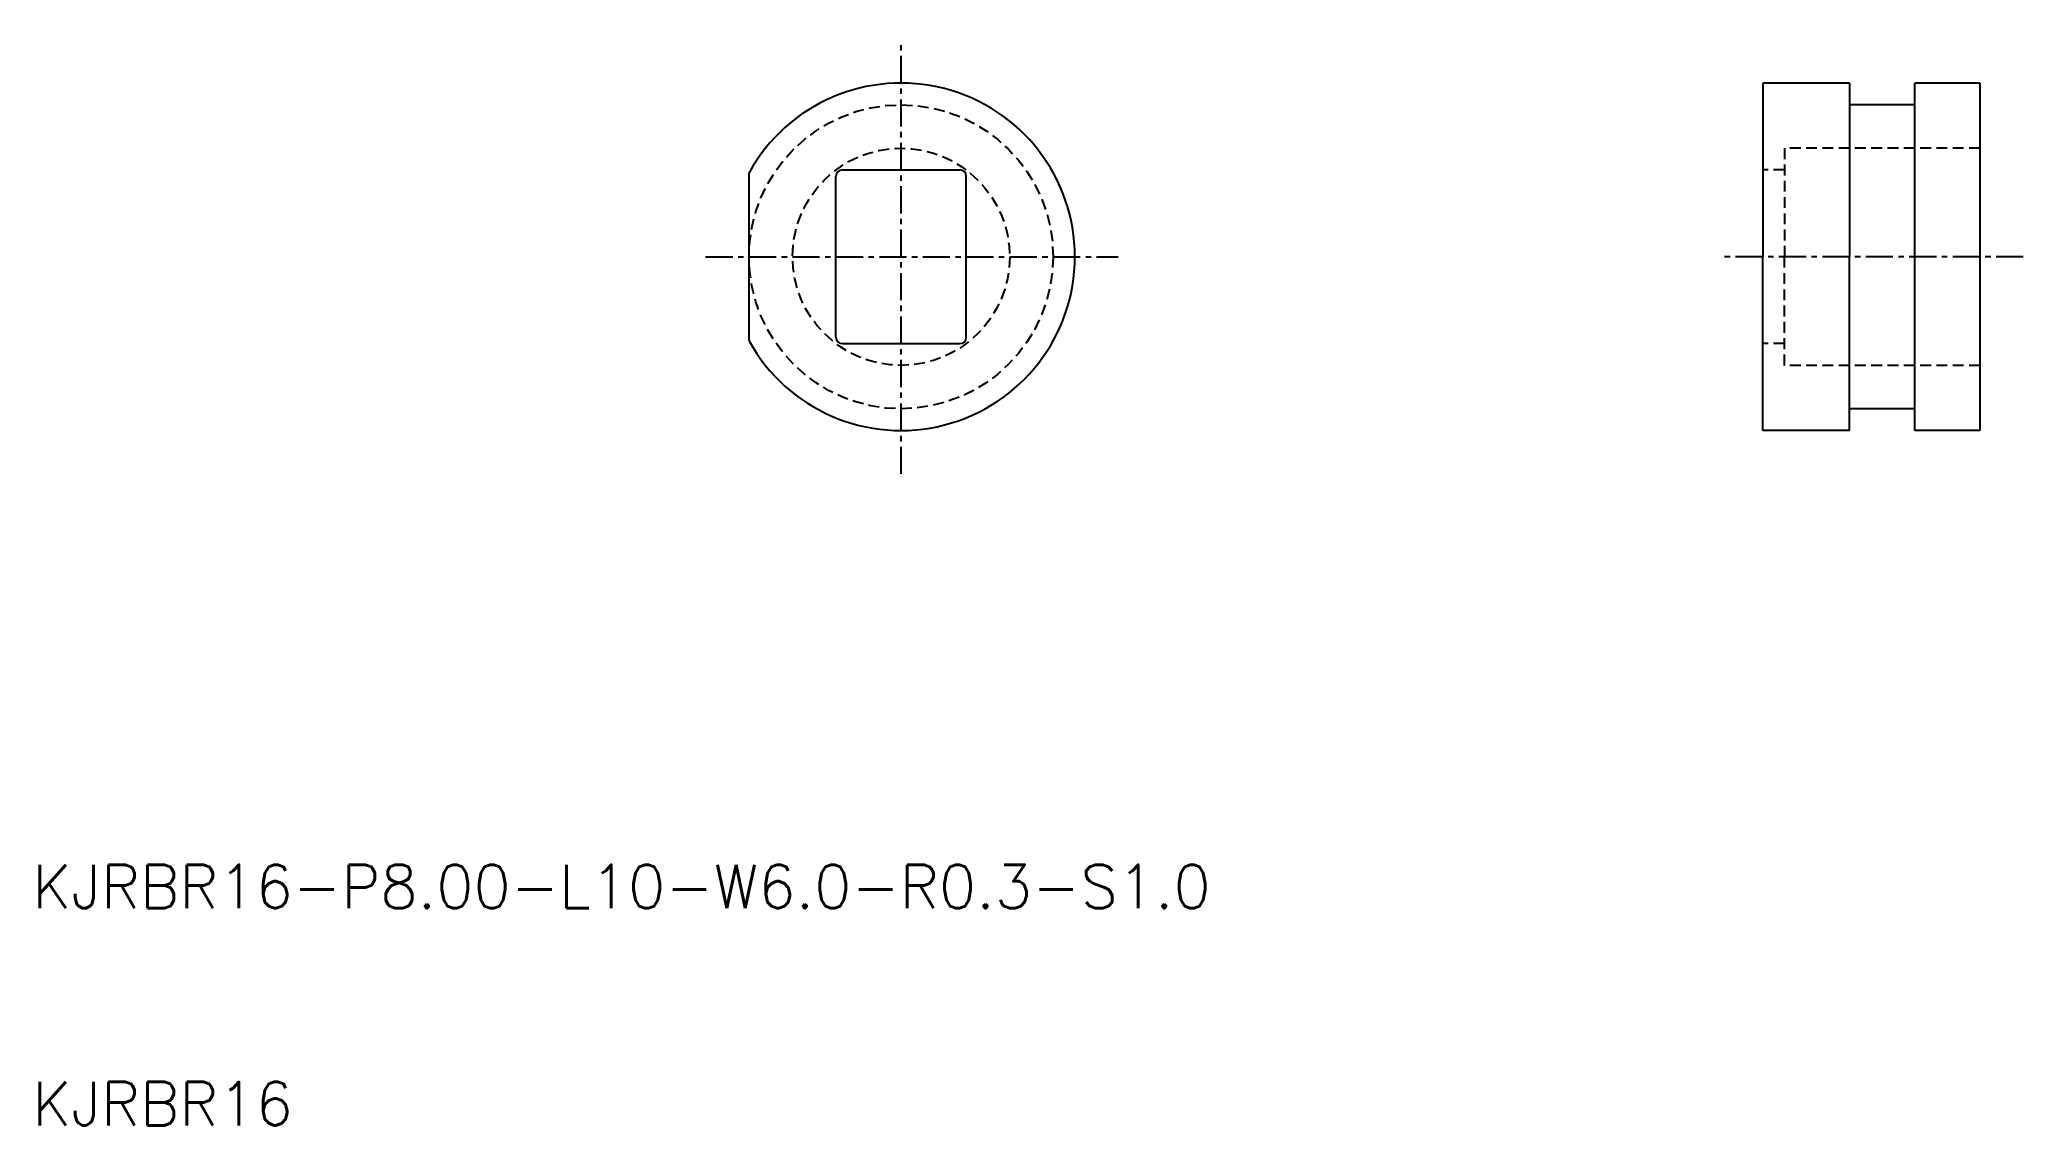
# Model space of a CAD drawing. Extents: x 10.3 to 101.7, y 10 to 60.
import ezdxf

# ---------------------------------------------------------------- set-up
doc = ezdxf.new("R2010")
doc.units = 0
doc.linetypes.add('CENTER', pattern=[2, 1.25, -0.25, 0.25, -0.25])
doc.linetypes.add('DASHED', pattern=[0.75, 0.5, -0.25])
doc.layers.get('0').update_dxf_attribs({"linetype": 'CONTINUOUS'})
doc.layers.add('CENTER', color=1, linetype='CENTER')
doc.styles.get("Standard").update_dxf_attribs({"font": 'txt.shx'})

msp = doc.modelspace()

# ---------------------------------------------------------------- linework, layer by layer
at = {"color": 7, "linetype": 'CONTINUOUS'}
for p, q in [((93.665, 58), (89.665, 58)), ((89.665, 58), (89.665, 50)), ((93.665, 58), (93.665, 50)), ((96.665, 42), (96.665, 58)), ((99.665, 58), (96.665, 58)), ((99.665, 58), (99.665, 42)), ((96.665, 57), (93.665, 57)), ((47.3, 54), (52.7, 54)), ((43, 46.127), (43, 53.873)), ((47, 46.3), (47, 53.7)), ((53, 46.3), (53, 53.7)), ((89.665, 42), (89.665, 50)), ((93.665, 42), (93.665, 50)), ((47.3, 46), (52.7, 46)), ((96.665, 43), (93.665, 43)), ((93.665, 42), (89.665, 42)), ((99.665, 42), (96.665, 42))]:
    msp.add_line(p, q, dxfattribs=at)
at = {"color": 3, "linetype": 'DASHED'}
for p, q in [((99.665, 55), (90.665, 55)), ((90.665, 55), (90.665, 50)), ((90.665, 54), (89.665, 54)), ((90.665, 45), (90.665, 50)), ((90.665, 46), (89.665, 46)), ((99.665, 45), (90.665, 45))]:
    msp.add_line(p, q, dxfattribs=at)
for radius in [7, 5]:
    msp.add_circle((50, 50), radius, dxfattribs=at)
at = {"color": 7, "linetype": 'CONTINUOUS'}
for centre, radius, start, end in [((50, 50), 8, 208.95502, 151.04498), ((47.3, 53.7), 0.3, 90, 180), ((52.7, 53.7), 0.3, 0, 90), ((47.3, 46.3), 0.3, 180, 270), ((52.7, 46.3), 0.3, 270, 0)]:
    msp.add_arc(centre, radius, start, end, dxfattribs=at)
at = {"layer": 'CENTER', "color": 1, "linetype": 'CENTER'}
for p, q in [((50, 40), (50, 60)), ((41, 50), (60, 50)), ((101.665, 50), (87.665, 50))]:
    msp.add_line(p, q, dxfattribs=at)

# ---------------------------------------------------------------- texts
at = {"color": 7, "linetype": 'CONTINUOUS'}
for s, p in [('KJRBR16-P8.00-L10-W6.0-R0.3-S1.0', (10, 20)), ('KJRBR16', (10, 10))]:
    msp.add_text(s, height=2, dxfattribs=at).set_placement(p)

doc.saveas('drawing.dxf')
